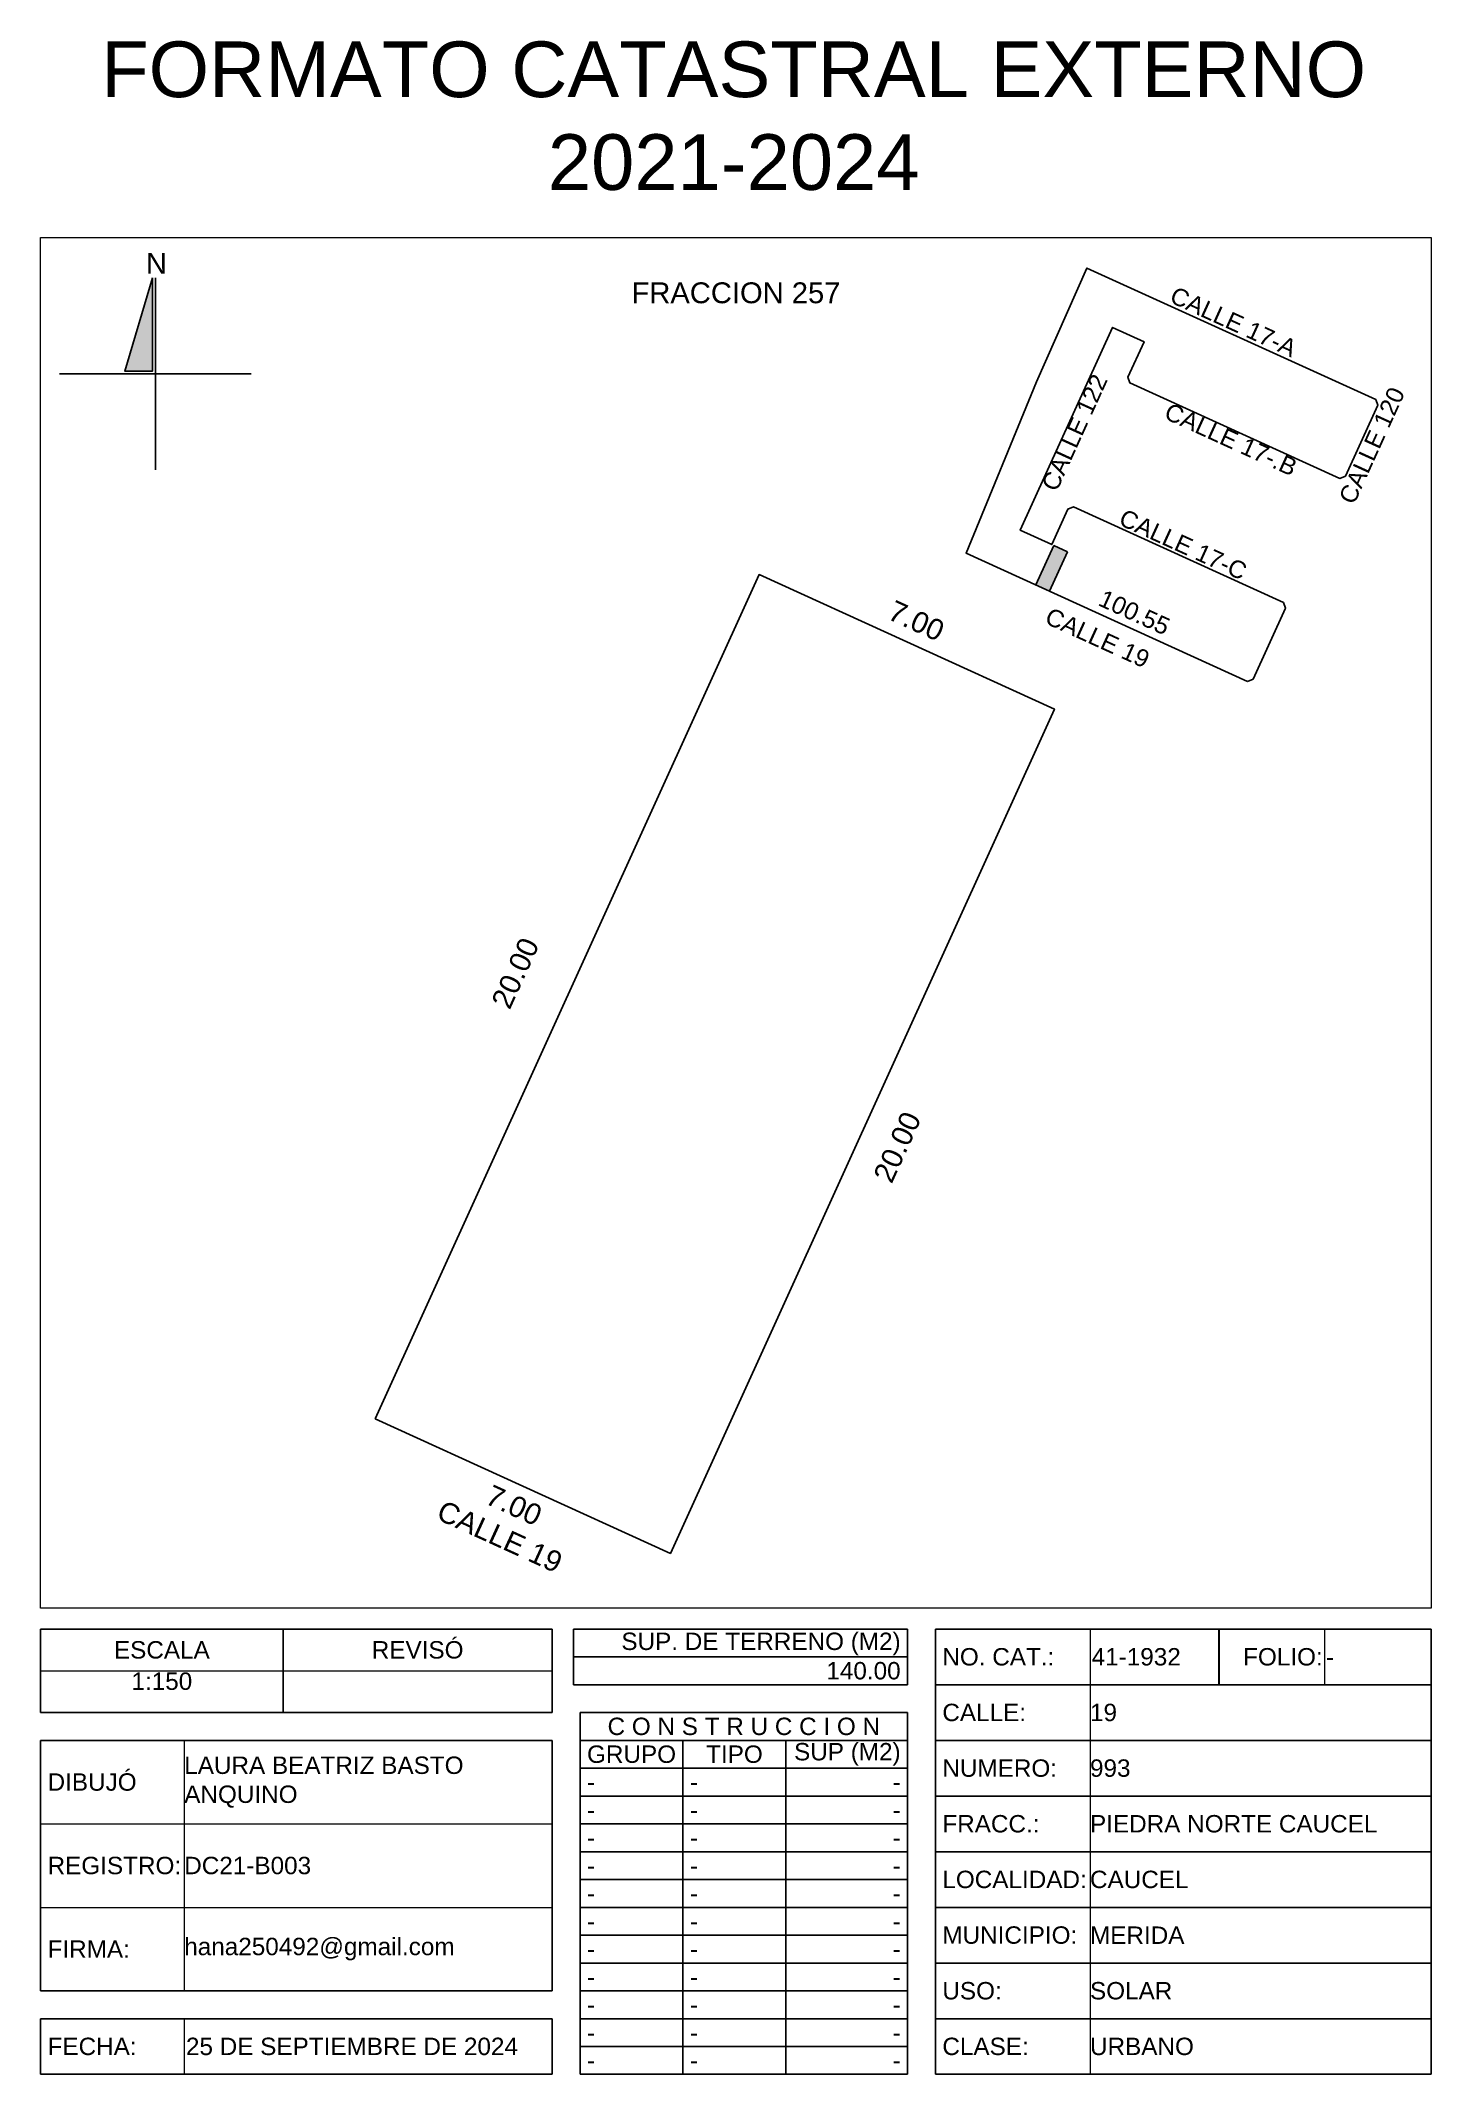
# Model space of a CAD drawing. Header units: inches. Extents: x 163.5 to 193.5, y 30.1 to 74.
import ezdxf

# ---------------------------------------------------------------- set-up
doc = ezdxf.new("R2010")
doc.units = ezdxf.units.IN
doc.header["$MEASUREMENT"] = 0
doc.layers.add('_DIV LOTES', color=7, linetype='Continuous')
doc.styles.add('Formato', font='arial.ttf')
doc.styles.add('Localizacion', font='arial.ttf')
doc.styles.get("Standard").update_dxf_attribs({"font": 'arial.ttf'})
doc.styles.add('Terreno', font='arial.ttf')
doc.dimstyles.new('T-100', dxfattribs={"dimscale": 0, "dimtxt": 0.45, "dimasz": 0.18, "dimexe": 0.18, "dimexo": 0.0625, "dimgap": 0.0905, "dimtad": 0, "dimzin": 1, "dimdsep": 46, "dimtxsty": 'Terreno', "dimblk": 'NONE', "dimcen": 0, "dimse1": 1, "dimse2": 1, "dimsd1": 1, "dimsd2": 1, "dimclrt": 256, "dimadec": 0, "dimazin": 0, "dimtfac": 1, "dimtix": 1, "dimtofl": 0, "dimtmove": 2, "dimatfit": 3, "dimldrblk": 'NONE', "dimfxl": 1, "dimtolj": 1, "dimarcsym": 0})
doc.dimstyles.new('U-100', dxfattribs={"dimscale": 0, "dimtxt": 0.375, "dimasz": 0.18, "dimexe": 0.18, "dimexo": 0.0625, "dimgap": 0.0905, "dimtad": 0, "dimzin": 1, "dimdsep": 46, "dimtxsty": 'Terreno', "dimblk": 'NONE', "dimcen": 0, "dimse1": 1, "dimse2": 1, "dimsd1": 1, "dimsd2": 1, "dimclrt": 256, "dimadec": 0, "dimazin": 0, "dimtfac": 1, "dimtix": 1, "dimtofl": 0, "dimtmove": 2, "dimatfit": 3, "dimldrblk": 'NONE', "dimfxl": 1, "dimtolj": 1, "dimarcsym": 0})

# ---------------------------------------------------------------- blocks, each defined once
blk = doc.blocks.new('*T4')
at = {"color": 0, "linetype": 'ByBlock', "lineweight": -2, "transparency": 16777216}
for p, q in [((0, 0), (11.036, 0)), ((0, 0), (0, -1.8)), ((5.23, 0), (5.23, -1.8)), ((11.036, 0), (11.036, -1.8)), ((0, -1.8), (11.036, -1.8))]:
    blk.add_line(p, q, dxfattribs=at)
at = {"layer": 'Defpoints', "color": 8, "linetype": 'ByBlock', "lineweight": 0, "transparency": 16777216}
blk.add_line((0, -0.9), (11.036, -0.9), dxfattribs=at)
at = {"color": 0, "lineweight": 18, "transparency": 16777216, "char_height": 0.375}
for s, insert, width, attachment_point in [('{\\C256;ESCALA}', (2.615, -0.45), 5.15762, 5), ('REVISÓ', (8.133, -0.45), 5.73486, 5), ('1:150', (2.615, -0.936), 5.15762, 2)]:
    blk.add_mtext(s, dxfattribs=dict(at, insert=insert, width=width, attachment_point=attachment_point))
blk = doc.blocks.new('*T5')
at = {"color": 0, "lineweight": -2, "transparency": 16777216}
for p, q in [((0, 0), (7.21, 0)), ((0, 0), (0, -0.6)), ((7.21, 0), (7.21, -0.6)), ((0, -0.6), (7.21, -0.6))]:
    blk.add_line(p, q, dxfattribs=at)
at = {"color": 0, "lineweight": 18, "transparency": 16777216, "insert": (7.06, -0.3), "char_height": 0.375, "width": 6.90975, "attachment_point": 6}
blk.add_mtext('140.00', dxfattribs=at)
blk = doc.blocks.new('*T6')
at = {"color": 0, "lineweight": -2, "transparency": 16777216}
for p, q in [((0, 0), (7.21, 0)), ((0, 0), (0, -0.6)), ((7.21, 0), (7.21, -0.6)), ((0, -0.6), (7.21, -0.6))]:
    blk.add_line(p, q, dxfattribs=at)
at = {"color": 0, "lineweight": 18, "transparency": 16777216, "insert": (7.06, -0.564), "char_height": 0.375, "width": 6.90975, "attachment_point": 9}
blk.add_mtext('{\\C256;  SUP. DE TERRENO (M2)   }', dxfattribs=at)
blk = doc.blocks.new('*T7')
at = {"color": 0, "lineweight": -2, "transparency": 16777216}
for p, q in [((0, 0), (3.336, 0)), ((0, 0), (0, -9.6)), ((0, -1.2), (3.336, -1.2)), ((0, -2.4), (3.336, -2.4)), ((0, -3.6), (3.336, -3.6)), ((0, -4.8), (3.336, -4.8)), ((0, -6), (3.336, -6)), ((0, -7.2), (3.336, -7.2)), ((0, -8.4), (3.336, -8.4)), ((0, -9.6), (3.336, -9.6))]:
    blk.add_line(p, q, dxfattribs=at)
at = {"layer": 'Defpoints', "color": 8, "linetype": 'ByBlock', "lineweight": 0, "transparency": 16777216}
blk.add_line((3.336, 0), (3.336, -9.6), dxfattribs=at)
at = {"color": 0, "lineweight": 18, "transparency": 16777216, "char_height": 0.375, "width": 3.03551, "attachment_point": 4, "style": 'Formato'}
for s, insert in [('NO. CAT.:', (0.15, -0.6)), ('CALLE:', (0.15, -1.8)), ('NUMERO:', (0.15, -3)), ('FRACC.:', (0.15, -4.2)), ('LOCALIDAD:', (0.15, -5.4)), ('MUNICIPIO:', (0.15, -6.6)), ('CLASE:', (0.15, -9))]:
    blk.add_mtext(s, dxfattribs=dict(at, insert=insert))
at = {"color": 0, "lineweight": 18, "transparency": 16777216, "insert": (0.15, -7.8), "char_height": 0.375, "width": 3.03551, "attachment_point": 4}
blk.add_mtext('USO:', dxfattribs=at)
blk = doc.blocks.new('*T8')
at = {"color": 0, "lineweight": -2, "transparency": 16777216}
for p, q in [((0, 0), (7.363, 0)), ((7.363, 0), (7.363, -8.4)), ((0, -1.2), (7.363, -1.2)), ((0, -2.4), (7.363, -2.4)), ((0, -3.6), (7.363, -3.6)), ((0, -4.8), (7.363, -4.8)), ((0, -6), (7.363, -6)), ((0, -7.2), (7.363, -7.2)), ((0, -8.4), (7.363, -8.4))]:
    blk.add_line(p, q, dxfattribs=at)
at = {"layer": 'Defpoints', "color": 8, "linetype": 'ByBlock', "lineweight": 0, "transparency": 16777216}
blk.add_line((0, 0), (0, -8.4), dxfattribs=at)
at = {"color": 0, "lineweight": 18, "transparency": 16777216, "char_height": 0.375, "width": 7.363, "attachment_point": 4}
for s, insert in [('19', (0, -0.6)), ('993', (0, -1.8)), ('PIEDRA NORTE CAUCEL', (0, -3)), ('CAUCEL', (0, -4.2)), ('MERIDA', (0, -5.4)), ('SOLAR', (0, -6.6)), ('URBANO', (0, -7.8))]:
    blk.add_mtext(s, dxfattribs=dict(at, insert=insert))
blk = doc.blocks.new('*T9')
at = {"color": 0, "lineweight": -2, "transparency": 16777216}
for p, q in [((0, 0), (2.782, 0)), ((2.782, 0), (2.782, -1.2)), ((0, -1.2), (2.782, -1.2))]:
    blk.add_line(p, q, dxfattribs=at)
at = {"layer": 'Defpoints', "color": 8, "linetype": 'ByBlock', "lineweight": 0, "transparency": 16777216}
blk.add_line((0, 0), (0, -1.2), dxfattribs=at)
at = {"color": 0, "lineweight": 18, "transparency": 16777216, "insert": (0.036, -0.6), "char_height": 0.375, "width": 2.7103, "attachment_point": 4}
blk.add_mtext('41-1932', dxfattribs=at)
blk = doc.blocks.new('*T10')
at = {"color": 0, "lineweight": -2, "transparency": 16777216}
for p, q in [((0, 0), (2.273, 0)), ((0, 0), (0, -1.2)), ((0, -1.2), (2.273, -1.2))]:
    blk.add_line(p, q, dxfattribs=at)
at = {"layer": 'Defpoints', "color": 8, "linetype": 'ByBlock', "lineweight": 0, "transparency": 16777216}
blk.add_line((2.273, 0), (2.273, -1.2), dxfattribs=at)
at = {"color": 0, "lineweight": 18, "transparency": 16777216, "insert": (2.237, -0.6), "char_height": 0.375, "width": 2.2007, "attachment_point": 6}
blk.add_mtext(' FOLIO:', dxfattribs=at)
blk = doc.blocks.new('*T11')
at = {"color": 0, "lineweight": -2, "transparency": 16777216}
for p, q in [((0, 0), (2.308, 0)), ((2.308, 0), (2.308, -1.2)), ((0, -1.2), (2.308, -1.2))]:
    blk.add_line(p, q, dxfattribs=at)
at = {"layer": 'Defpoints', "color": 8, "linetype": 'ByBlock', "lineweight": 0, "transparency": 16777216}
blk.add_line((0, 0), (0, -1.2), dxfattribs=at)
at = {"color": 0, "lineweight": 18, "transparency": 16777216, "insert": (0.036, -0.6), "char_height": 0.375, "width": 2.236, "attachment_point": 4}
blk.add_mtext('-', dxfattribs=at)
blk = doc.blocks.new('*T12')
at = {"color": 0, "lineweight": -2, "transparency": 16777216}
for p, q in [((0, 0), (3.098, 0)), ((0, 0), (0, -1.2)), ((0, -1.2), (3.098, -1.2))]:
    blk.add_line(p, q, dxfattribs=at)
at = {"layer": 'Defpoints', "color": 8, "linetype": 'ByBlock', "lineweight": 0, "transparency": 16777216}
blk.add_line((3.098, 0), (3.098, -1.2), dxfattribs=at)
at = {"color": 0, "lineweight": 18, "transparency": 16777216, "insert": (0.15, -0.6), "char_height": 0.375, "width": 2.79829, "attachment_point": 4}
blk.add_mtext('{\\C256;FECHA:}', dxfattribs=at)
blk = doc.blocks.new('*T13')
at = {"color": 0, "lineweight": -2, "transparency": 16777216}
for p, q in [((0, 0), (7.938, 0)), ((7.938, 0), (7.938, -1.2)), ((0, -1.2), (7.938, -1.2))]:
    blk.add_line(p, q, dxfattribs=at)
at = {"layer": 'Defpoints', "color": 8, "linetype": 'ByBlock', "lineweight": 0, "transparency": 16777216}
blk.add_line((0, 0), (0, -1.2), dxfattribs=at)
at = {"color": 0, "lineweight": 18, "transparency": 16777216, "insert": (0.036, -0.6), "char_height": 0.375, "width": 7.86619, "attachment_point": 4}
blk.add_mtext('{\\C256;25 DE SEPTIEMBRE DE 2024}', dxfattribs=at)
blk = doc.blocks.new('*T14')
at = {"color": 0, "lineweight": -2, "transparency": 16777216}
for p, q in [((0, 0), (7.065, 0)), ((0, 0), (0, -7.8)), ((7.065, 0), (7.065, -7.8)), ((0, -0.6), (7.065, -0.6)), ((2.22, -0.6), (2.22, -7.8)), ((4.44, -0.6), (4.44, -7.8)), ((0, -1.2), (7.065, -1.2)), ((0, -1.8), (7.065, -1.8)), ((0, -2.4), (7.065, -2.4)), ((0, -3), (7.065, -3)), ((0, -3.6), (7.065, -3.6)), ((0, -4.2), (7.065, -4.2)), ((0, -4.8), (7.065, -4.8)), ((0, -5.4), (7.065, -5.4)), ((0, -6), (7.065, -6)), ((0, -6.6), (7.065, -6.6)), ((0, -7.2), (7.065, -7.2)), ((0, -7.8), (7.065, -7.8))]:
    blk.add_line(p, q, dxfattribs=at)
at = {"color": 0, "lineweight": 18, "transparency": 16777216, "char_height": 0.375}
for s, insert, width, attachment_point in [('{\\C256;C O N S T R U C C I O N}', (3.532, -0.3), 7.065, 5), ('GRUPO', (1.11, -0.9), 2.22, 5), ('TIPO', (3.33, -0.9), 2.22, 5), ('SUP (M2)', (6.915, -0.9), 2.325, 6), ('-', (0.15, -1.5), 1.92, 4), ('-', (2.37, -1.5), 1.92, 4), ('-', (0.15, -2.1), 1.92, 4), ('-', (2.37, -2.1), 1.92, 4), ('-', (0.15, -2.7), 1.92, 4), ('-', (2.37, -2.7), 1.92, 4), ('-', (0.15, -3.3), 1.92, 4), ('-', (2.37, -3.3), 1.92, 4), ('-', (0.15, -3.9), 1.92, 4), ('-', (2.37, -3.9), 1.92, 4), ('-', (0.15, -4.5), 1.92, 4), ('-', (2.37, -4.5), 1.92, 4), ('-', (0.15, -5.1), 1.92, 4), ('-', (2.37, -5.1), 1.92, 4), ('-', (0.15, -5.7), 1.92, 4), ('-', (2.37, -5.7), 1.92, 4), ('-', (0.15, -6.3), 1.92, 4), ('-', (2.37, -6.3), 1.92, 4), ('-', (0.15, -6.9), 1.92, 4), ('-', (2.37, -6.9), 1.92, 4), ('-', (0.15, -7.5), 1.92, 4), ('-', (2.37, -7.5), 1.92, 4), ('-', (6.915, -7.5), 2.325, 6)]:
    blk.add_mtext(s, dxfattribs=dict(at, insert=insert, width=width, attachment_point=attachment_point))
at = {"color": 0, "lineweight": 18, "transparency": 16777216, "char_height": 0.375, "width": 2.325, "attachment_point": 6, "style": 'Formato'}
for insert in [(6.915, -1.5), (6.915, -2.1), (6.915, -2.7), (6.915, -3.3), (6.915, -3.9), (6.915, -4.5), (6.915, -5.1), (6.915, -5.7), (6.915, -6.3), (6.915, -6.9)]:
    blk.add_mtext('-', dxfattribs=dict(at, insert=insert))
blk = doc.blocks.new('*T15')
at = {"color": 0, "lineweight": -2, "transparency": 16777216}
for p, q in [((0, 0), (11.036, 0)), ((0, 0), (0, -5.4)), ((11.036, 0), (11.036, -5.4)), ((0, -5.4), (11.036, -5.4))]:
    blk.add_line(p, q, dxfattribs=at)
at = {"layer": 'Defpoints', "color": 8, "linetype": 'ByBlock', "lineweight": 0, "transparency": 16777216}
for p, q in [((3.098, 0), (3.098, -5.4)), ((0, -1.8), (11.036, -1.8)), ((0, -3.6), (11.036, -3.6))]:
    blk.add_line(p, q, dxfattribs=at)
at = {"color": 0, "lineweight": 18, "transparency": 16777216, "char_height": 0.375, "width": 7.93819, "attachment_point": 4, "style": 'Formato'}
for s, insert in [('LAURA BEATRIZ BASTO ANQUINO', (3.098, -0.9)), ('DC21-B003', (3.098, -2.7)), ('hana250492@gmail.com', (3.098, -4.5))]:
    blk.add_mtext(s, dxfattribs=dict(at, insert=insert))
at = {"color": 0, "lineweight": 18, "transparency": 16777216, "char_height": 0.375, "width": 2.79829, "attachment_point": 4}
for s, insert in [('DIBUJÓ', (0.15, -0.9)), ('REGISTRO:', (0.15, -2.7)), ('FIRMA:', (0.15, -4.5))]:
    blk.add_mtext(s, dxfattribs=dict(at, insert=insert))
blk = doc.blocks.new('Norte')
blk.add_hatch(color=256).paths.add_polyline_path([(2254.291, 2179.168), (2254.691, 2179.168), (2254.691, 2180.508)])
for p, q in [((2254.731, 2180.508), (2254.731, 2177.748)), ((2253.351, 2179.128), (2256.111, 2179.128))]:
    blk.add_line(p, q)
blk.add_lwpolyline([(2254.691, 2180.508), (2254.291, 2179.168), (2254.691, 2179.168)], close=True)
at = {"insert": (2254.595, 2180.866), "char_height": 0.3, "width": 0.27128, "attachment_point": 1, "style": 'Localizacion'}
blk.add_mtext('N', dxfattribs=at)
blk = doc.blocks.new('*D19')
at = {"layer": 'Defpoints', "color": 0, "transparency": 16777216}
for p in [(186.348, 69.651), (186.088, 69.082), (192.318, 66.246)]:
    blk.add_point(p, dxfattribs=at)
at = {"transparency": 16777216, "insert": (189.249, 67.924), "char_height": 0.375, "attachment_point": 5, "rotation": 335.528, "style": 'Terreno'}
blk.add_mtext('\\A1;CALLE 17-A', dxfattribs=at)
blk = doc.blocks.new('_None')
blk = doc.blocks.new('*D20')
at = {"layer": 'Defpoints', "color": 0, "transparency": 16777216}
for p in [(183.482, 62.936), (189.553, 60.173), (189.352, 59.73)]:
    blk.add_point(p, dxfattribs=at)
at = {"transparency": 16777216, "insert": (186.316, 61.111), "char_height": 0.375, "attachment_point": 5, "rotation": 335.528, "style": 'Terreno'}
blk.add_mtext('\\A1;CALLE 19', dxfattribs=at)
blk = doc.blocks.new('*D21')
at = {"layer": 'Defpoints', "color": 0, "transparency": 16777216}
for p in [(185.899, 64.153), (185.799, 63.932), (190.327, 61.872)]:
    blk.add_point(p, dxfattribs=at)
at = {"transparency": 16777216, "insert": (188.163, 63.122), "char_height": 0.375, "attachment_point": 5, "rotation": 335.528, "style": 'Terreno'}
blk.add_mtext('\\A1;CALLE 17-C', dxfattribs=at)
blk = doc.blocks.new('*D22')
at = {"layer": 'Defpoints', "color": 0, "transparency": 16777216}
for p in [(186.641, 67.805), (186.818, 67.724), (184.65, 63.43)]:
    blk.add_point(p, dxfattribs=at)
at = {"transparency": 16777216, "insert": (185.822, 65.537), "char_height": 0.375, "attachment_point": 5, "rotation": 65.528, "style": 'Terreno'}
blk.add_mtext('\\A1;CALLE 122', dxfattribs=at)
blk = doc.blocks.new('*D23')
at = {"layer": 'Defpoints', "color": 0, "transparency": 16777216}
for p in [(187.017, 66.608), (191.545, 64.547), (191.458, 64.356)]:
    blk.add_point(p, dxfattribs=at)
at = {"transparency": 16777216, "insert": (189.194, 65.387), "char_height": 0.375, "attachment_point": 5, "rotation": 335.528, "style": 'Terreno'}
blk.add_mtext('\\A1;CALLE 17-.B', dxfattribs=at)
blk = doc.blocks.new('*D24')
at = {"layer": 'Defpoints', "color": 0, "transparency": 16777216}
for p in [(192.363, 66.126), (192.585, 66.025), (191.665, 64.593)]:
    blk.add_point(p, dxfattribs=at)
at = {"transparency": 16777216, "insert": (192.236, 65.258), "char_height": 0.375, "attachment_point": 5, "rotation": 65.528, "style": 'Terreno'}
blk.add_mtext('\\A1;CALLE 120', dxfattribs=at)
blk = doc.blocks.new('*D25')
at = {"layer": 'Defpoints', "color": 0, "transparency": 16777216}
for p in [(184.391, 62.522), (189.553, 60.173), (189.695, 60.483)]:
    blk.add_point(p, dxfattribs=at)
at = {"transparency": 16777216, "insert": (187.113, 61.658), "char_height": 0.375, "attachment_point": 5, "rotation": 335.528, "style": 'Terreno'}
blk.add_mtext('\\A1;100.55', dxfattribs=at)
blk = doc.blocks.new('*D26')
at = {"layer": 'Defpoints', "color": 0, "transparency": 16777216}
for p in [(179.018, 62.475), (169.617, 44.78), (170.733, 44.272)]:
    blk.add_point(p, dxfattribs=at)
at = {"transparency": 16777216, "insert": (173.759, 53.882), "char_height": 0.45, "attachment_point": 5, "rotation": 65.528, "style": 'Terreno'}
blk.add_mtext('\\A1;20.00', dxfattribs=at)
blk = doc.blocks.new('*D27')
at = {"layer": 'Defpoints', "color": 0, "transparency": 16777216}
for p in [(179.224, 62.928), (179.018, 62.475), (185.389, 59.575)]:
    blk.add_point(p, dxfattribs=at)
at = {"transparency": 16777216, "insert": (182.409, 61.478), "char_height": 0.45, "attachment_point": 5, "rotation": 335.528, "style": 'Terreno'}
blk.add_mtext('\\A1;7.00', dxfattribs=at)
blk = doc.blocks.new('*D28')
at = {"layer": 'Defpoints', "color": 0, "transparency": 16777216}
for p in [(185.389, 59.575), (186.141, 59.233), (177.104, 41.372)]:
    blk.add_point(p, dxfattribs=at)
at = {"transparency": 16777216, "insert": (181.999, 50.131), "char_height": 0.45, "attachment_point": 5, "rotation": 65.528, "style": 'Terreno'}
blk.add_mtext('\\A1;20.00', dxfattribs=at)
blk = doc.blocks.new('*D29')
at = {"layer": 'Defpoints', "color": 0, "transparency": 16777216}
for p in [(170.733, 44.272), (177.104, 41.372), (176.915, 40.956)]:
    blk.add_point(p, dxfattribs=at)
at = {"transparency": 16777216, "insert": (173.729, 42.406), "char_height": 0.45, "attachment_point": 5, "rotation": 335.528, "style": 'Terreno'}
blk.add_mtext('\\A1;7.00', dxfattribs=at)
blk = doc.blocks.new('*D30')
at = {"layer": 'Defpoints', "color": 0, "transparency": 16777216}
for p in [(170.733, 44.272), (177.104, 41.372), (176.608, 40.282)]:
    blk.add_point(p, dxfattribs=at)
at = {"transparency": 16777216, "insert": (173.423, 41.732), "char_height": 0.45, "attachment_point": 5, "rotation": 335.528, "style": 'Terreno'}
blk.add_mtext('\\A1;CALLE 19', dxfattribs=at)
blk = doc.blocks.new('*D33')
at = {"layer": 'Defpoints', "color": 0, "transparency": 16777216}
for p in [(163.518, 69.739), (193.518, 69.739), (193.518, 68.547)]:
    blk.add_point(p, dxfattribs=at)
at = {"transparency": 16777216, "insert": (178.518, 68.547), "char_height": 0.45, "width": 5.55464, "attachment_point": 5, "style": 'Terreno'}
blk.add_mtext('\\A1;FRACCION 257', dxfattribs=at)

msp = doc.modelspace()

# ---------------------------------------------------------------- hatches: boundary and pattern name
h = msp.add_hatch(color=256)
h.dxf.hatch_style = 1
h.paths.add_polyline_path([(185.669, 62.966), (185.372, 63.101), (184.985, 62.252), (185.283, 62.116)])

# ---------------------------------------------------------------- linework, layer by layer
msp.add_line((185.372, 63.101), (185.669, 62.966))
at = {"lineweight": 18}
msp.add_lwpolyline([(163.518, 69.739), (193.518, 69.739), (193.518, 40.189), (163.518, 40.189)], close=True, dxfattribs=at)
at = {"layer": '_DIV LOTES'}
for p, q in [((185.372, 63.101), (184.985, 62.252)), ((185.669, 62.966), (185.283, 62.116))]:
    msp.add_line(p, q, dxfattribs=at)
for points in [[(189.553, 60.173), (189.674, 60.218), (190.372, 61.751), (190.327, 61.872), (185.799, 63.932), (185.678, 63.887), (185.33, 63.121), (184.65, 63.43), (186.641, 67.805), (187.321, 67.495), (186.972, 66.729), (187.017, 66.608), (191.545, 64.547), (191.665, 64.593), (192.363, 66.126), (192.318, 66.246), (186.088, 69.082), (184.999, 66.629), (183.482, 62.936), (189.553, 60.173)], [(170.733, 44.272), (177.104, 41.372), (185.389, 59.575), (179.018, 62.475), (170.733, 44.272)]]:
    msp.add_lwpolyline(points, dxfattribs=at)

# ---------------------------------------------------------------- block references
at = {"lineweight": 25, "xscale": 1.5, "yscale": 1.5, "zscale": 1.5}
msp.add_blockref('Norte', (-3216.104, -3201.888), dxfattribs=at)
for name, p in [('*T4', (163.518, 39.739)), ('*T6', (175.01, 39.739)), ('*T7', (182.82, 39.739)), ('*T9', (186.155, 39.739)), ('*T10', (188.938, 39.739)), ('*T11', (191.21, 39.739)), ('*T5', (175.01, 39.139)), ('*T8', (186.155, 38.539)), ('*T14', (175.155, 37.939)), ('*T15', (163.518, 37.339)), ('*T12', (163.518, 31.339)), ('*T13', (166.617, 31.339))]:
    msp.add_blockref(name, p)

# ---------------------------------------------------------------- texts
at = {"lineweight": 18, "insert": (178.468, 72.36), "char_height": 1.2, "width": 31.23058, "attachment_point": 5, "style": 'Formato'}
msp.add_mtext('\\A1;FORMATO CATASTRAL EXTERNO 2021-2024', dxfattribs=at)

# ---------------------------------------------------------------- dimensions: what is measured, and where the dimension line sits
dim = msp.add_linear_dim(base=(193.518, 68.547), p1=(163.518, 69.739), p2=(193.518, 69.739), text='FRACCION 257', dimstyle='T-100', override={"dimscale": 1})
dim.commit()
dim.dimension.update_dxf_attribs({"geometry": '*D33', "text_midpoint": (178.518, 68.547)})
dim = msp.add_linear_dim(base=(186.348, 69.651), p1=(192.318, 66.246), p2=(186.088, 69.082), angle=155.528, text='CALLE 17-A', dimstyle='U-100', override={"dimscale": 1})
dim.commit()
dim.dimension.update_dxf_attribs({"geometry": '*D19', "text_midpoint": (189.249, 67.924), "dimtype": 161})
for p1, p2, distance, text, dimstyle, picture, middle in [((184.65, 63.43), (186.641, 67.805), -0.194, 'CALLE 122', 'U-100', '*D22', (185.822, 65.537)), ((187.017, 66.608), (191.545, 64.547), -0.21, 'CALLE 17-.B', 'U-100', '*D23', (189.194, 65.387)), ((191.665, 64.593), (192.363, 66.126), -0.243, 'CALLE 120', 'U-100', '*D24', (192.236, 65.258)), ((190.327, 61.872), (185.799, 63.932), -0.242, 'CALLE 17-C', 'U-100', '*D21', (188.163, 63.122)), ((183.482, 62.936), (189.553, 60.173), -0.487, 'CALLE 19', 'U-100', '*D20', (186.316, 61.111)), ((184.391, 62.522), (189.553, 60.173), 0.341, '100.55', 'U-100', '*D25', (187.113, 61.658)), ((170.733, 44.272), (177.104, 41.372), -1.197, 'CALLE 19', 'T-100', '*D30', (173.423, 41.732))]:
    dim = msp.add_aligned_dim(p1=p1, p2=p2, distance=distance, text=text, dimstyle=dimstyle, override={"dimscale": 1})
    dim.commit()
    dim.dimension.update_dxf_attribs({"geometry": picture, "text_midpoint": middle})
for p1, p2, distance, picture, middle in [((185.389, 59.575), (179.018, 62.475), -0.497, '*D27', (182.409, 61.478)), ((179.018, 62.475), (170.733, 44.272), -1.226, '*D26', (173.759, 53.882)), ((177.104, 41.372), (185.389, 59.575), -0.826, '*D28', (181.999, 50.131)), ((170.733, 44.272), (177.104, 41.372), -0.457, '*D29', (173.729, 42.406))]:
    dim = msp.add_aligned_dim(p1=p1, p2=p2, distance=distance, dimstyle='T-100', override={"dimscale": 1})
    dim.commit()
    dim.dimension.update_dxf_attribs({"geometry": picture, "text_midpoint": middle})

doc.saveas('drawing.dxf')
